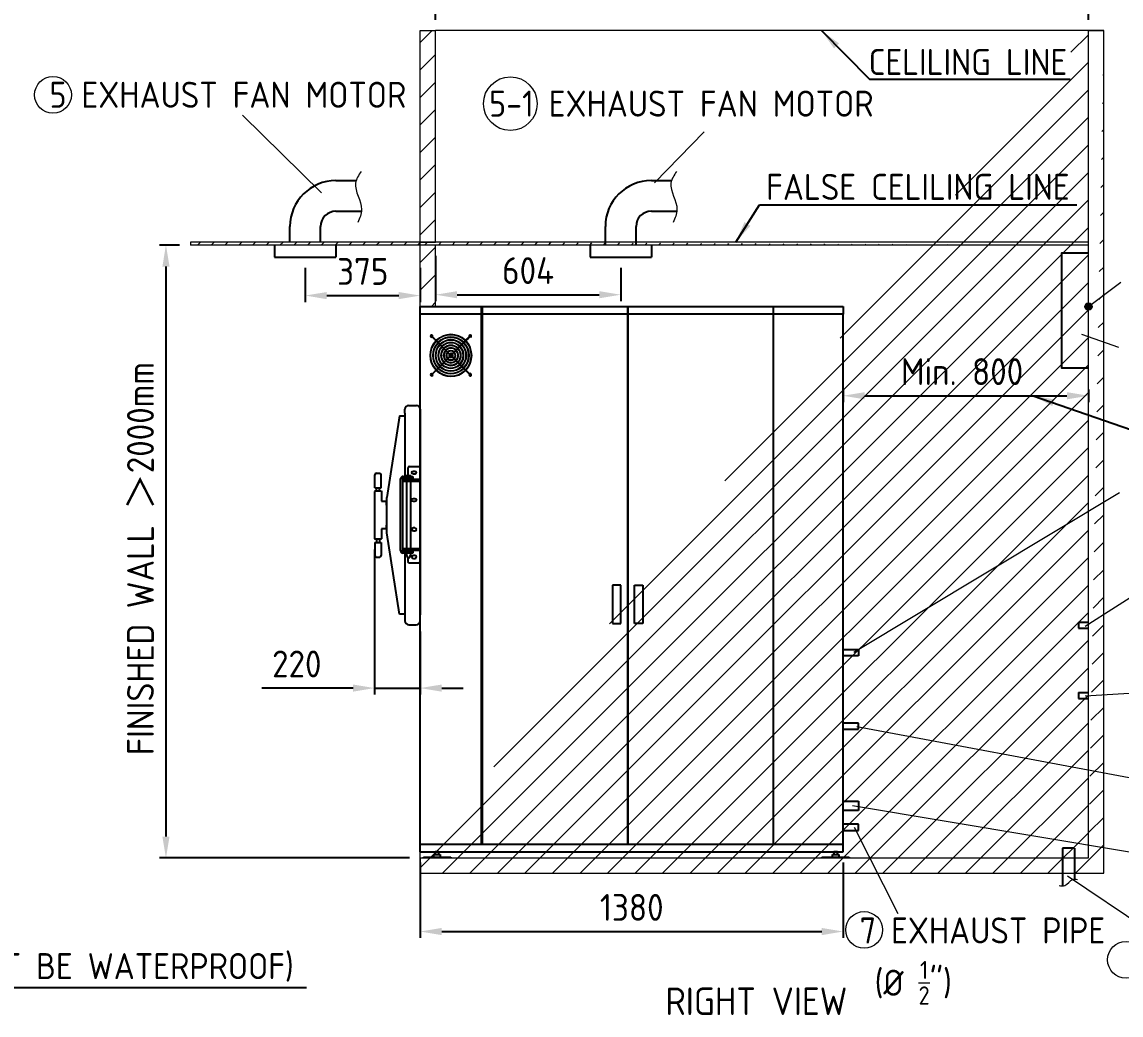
# Model space of a CAD drawing. Header units: millimetres. Extents: x -180913 to 13185, y -18310 to 9270.
# Drawn here: x 7663 to 11249, y 2224 to 5465 of the extents above; entities that cross this region are included whole.
import ezdxf

# ---------------------------------------------------------------- set-up
doc = ezdxf.new("R2010")
doc.units = ezdxf.units.MM
doc.header["$MEASUREMENT"] = 0
doc.linetypes.add('HIDDEN', pattern=[9.525, 6.35, -3.175])
doc.layers.get('0').update_dxf_attribs({"lineweight": 25})
for name, color, linetype, lineweight in [('D', 3, 'Continuous', 13), ('H', 2, 'HIDDEN', 15), ('S', 4, 'Continuous', 15)]:
    doc.layers.add(name, color=color, linetype=linetype, lineweight=lineweight)
doc.styles.get("Standard").update_dxf_attribs({"font": 'KAIU.TTF'})
doc.styles.add('STU25', font='isocp2.shx')
doc.dimstyles.new('STU25', dxfattribs={"dimscale": 35, "dimtxt": 2.5, "dimasz": 2, "dimexe": 0.6, "dimexo": 1, "dimgap": 1, "dimtad": 1, "dimdsep": 46, "dimtxsty": 'STU25', "dimcen": 2, "dimazin": 2, "dimtfac": 1, "dimtmove": 0, "dimatfit": 3, "dimfxl": 0, "dimtolj": 1, "dimtzin": 0, "dimarcsym": 0})
doc.dimstyles.new('STU25$7', dxfattribs={"dimscale": 35, "dimtxt": 2.5, "dimasz": 2, "dimexe": 1.25, "dimexo": 0.625, "dimgap": 1, "dimtad": 0, "dimdec": 4, "dimdsep": 46, "dimtxsty": 'STU25', "dimcen": 2.5, "dimazin": 2, "dimtfac": 1, "dimtdec": 4, "dimtmove": 0, "dimatfit": 3, "dimfxl": 0, "dimtolj": 1, "dimtzin": 0, "dimarcsym": 0})
pattern_1 = [(45, (240176.084, 22253.02), (-44.90128, 44.90128), [])]

# ---------------------------------------------------------------- blocks, each defined once
blk = doc.blocks.new('*D1')
at = {"layer": 'D', "color": 0, "lineweight": -2}
for p, q in [((9012.7, 4701.7), (9012.7, 4553.8)), ((9616.7, 4662.6), (9616.7, 4553.8)), ((9082.7, 4574.8), (9546.7, 4574.8))]:
    blk.add_line(p, q, dxfattribs=at)
at = {"layer": 'D', "color": 0}
for points in [[(9082.7, 4586.4), (9082.7, 4563.1), (9012.7, 4574.8)], [(9546.7, 4563.1), (9546.7, 4586.4), (9616.7, 4574.8)]]:
    blk.add_solid(points, dxfattribs=at)
at = {"layer": 'Defpoints', "color": 0}
for p in [(9012.7, 4736.7), (9616.7, 4697.6), (9616.7, 4574.8)]:
    blk.add_point(p, dxfattribs=at)
at = {"layer": 'D', "color": 0, "insert": (9314.7, 4653.5), "char_height": 87.5, "attachment_point": 5, "style": 'STU25'}
blk.add_mtext('\\A1;604', dxfattribs=at)
blk = doc.blocks.new('*D5')
at = {"layer": 'D', "color": 0, "lineweight": -2}
for p, q in [((10342.7, 4265.2), (10342.7, 4224.1)), ((10412.7, 4245.1), (11072.7, 4245.1)), ((11142.7, 4265.2), (11142.7, 4224.1))]:
    blk.add_line(p, q, dxfattribs=at)
at = {"layer": 'D', "color": 0}
for points in [[(10412.7, 4256.7), (10412.7, 4233.4), (10342.7, 4245.1)], [(11072.7, 4233.4), (11072.7, 4256.7), (11142.7, 4245.1)]]:
    blk.add_solid(points, dxfattribs=at)
at = {"layer": 'Defpoints', "color": 0}
for p in [(10342.7, 4300.2), (11142.7, 4300.2), (11142.7, 4245.1)]:
    blk.add_point(p, dxfattribs=at)
at = {"layer": 'D', "color": 0, "insert": (10730.5, 4323.8), "char_height": 87.5, "attachment_point": 5, "style": 'STU25'}
blk.add_mtext('\\A1;{\\Fisocp2.shx;Min. 800}', dxfattribs=at)
blk = doc.blocks.new('*D11')
at = {"layer": 'D', "color": 0, "lineweight": -2}
for p, q in [((8962.7, 2721.7), (8962.7, 2475.6)), ((10342.7, 2721.7), (10342.7, 2475.6)), ((9032.7, 2496.6), (10272.7, 2496.6))]:
    blk.add_line(p, q, dxfattribs=at)
at = {"layer": 'D', "color": 0}
for points in [[(9032.7, 2508.3), (9032.7, 2484.9), (8962.7, 2496.6)], [(10272.7, 2484.9), (10272.7, 2508.3), (10342.7, 2496.6)]]:
    blk.add_solid(points, dxfattribs=at)
at = {"layer": 'Defpoints', "color": 0}
for p in [(8962.7, 2756.7), (10342.7, 2756.7), (10342.7, 2496.6)]:
    blk.add_point(p, dxfattribs=at)
at = {"layer": 'D', "color": 0, "insert": (9652.7, 2575.4), "char_height": 87.5, "attachment_point": 5, "style": 'STU25'}
blk.add_mtext('\\A1;1380', dxfattribs=at)
blk = doc.blocks.new('*D12')
at = {"layer": 'D', "color": 0, "lineweight": -2}
for p, q in [((8813.7, 3743.3), (8813.7, 3270.1)), ((8962.7, 3476), (8962.7, 3270.1)), ((8743.7, 3291.1), (8446.1, 3291.1)), ((8813.7, 3291.1), (8962.7, 3291.1)), ((9032.7, 3291.1), (9102.7, 3291.1))]:
    blk.add_line(p, q, dxfattribs=at)
at = {"layer": 'D', "color": 0}
for points in [[(8743.7, 3279.4), (8743.7, 3302.7), (8813.7, 3291.1)], [(9032.7, 3302.7), (9032.7, 3279.4), (8962.7, 3291.1)]]:
    blk.add_solid(points, dxfattribs=at)
at = {"layer": 'Defpoints', "color": 0}
for p in [(8813.7, 3778.3), (8962.7, 3511), (8962.7, 3291.1)]:
    blk.add_point(p, dxfattribs=at)
at = {"layer": 'D', "color": 0, "insert": (8559.9, 3369.8), "char_height": 87.5, "attachment_point": 5, "style": 'STU25'}
blk.add_mtext('\\A1;\\Fisocp2.shx|c1;220', dxfattribs=at)
blk = doc.blocks.new('*D15')
at = {"layer": 'D', "color": 0, "lineweight": -2}
for p, q in [((8587.7, 4662.6), (8587.7, 4551)), ((8962.7, 4662.6), (8962.7, 4551)), ((8657.7, 4572), (8892.7, 4572))]:
    blk.add_line(p, q, dxfattribs=at)
at = {"layer": 'D', "color": 0}
for points in [[(8657.7, 4583.6), (8657.7, 4560.3), (8587.7, 4572)], [(8892.7, 4560.3), (8892.7, 4583.6), (8962.7, 4572)]]:
    blk.add_solid(points, dxfattribs=at)
at = {"layer": 'Defpoints', "color": 0}
for p in [(8587.7, 4697.6), (8962.7, 4697.6), (8962.7, 4572)]:
    blk.add_point(p, dxfattribs=at)
at = {"layer": 'D', "color": 0, "insert": (8775.2, 4650.7), "char_height": 87.5, "attachment_point": 5, "style": 'STU25'}
blk.add_mtext('\\A1;375', dxfattribs=at)
blk = doc.blocks.new('*D22')
at = {"layer": 'D', "color": 0, "lineweight": -2}
for p, q in [((8177.7, 4736.7), (8112, 4736.7)), ((8133, 4666.7), (8133, 2806.7)), ((8927.7, 2736.7), (8112, 2736.7))]:
    blk.add_line(p, q, dxfattribs=at)
at = {"layer": 'D', "color": 0}
for points in [[(8144.7, 4666.7), (8121.4, 4666.7), (8133, 4736.7)], [(8121.4, 2806.7), (8144.7, 2806.7), (8133, 2736.7)]]:
    blk.add_solid(points, dxfattribs=at)
at = {"layer": 'Defpoints', "color": 0}
for p in [(8212.7, 4736.7), (8133, 2736.7), (8962.7, 2736.7)]:
    blk.add_point(p, dxfattribs=at)
at = {"layer": 'D', "color": 0, "insert": (8006.1, 3072.2), "char_height": 87.5, "attachment_point": 1, "rotation": 90, "style": 'STU25'}
blk.add_mtext('\\A1;{\\Fisocp2.shx;FINISHED WALL \\f新細明體|b0|i0|c136|p16;＞\\Fisocp2.shx;2000mm}', dxfattribs=at)
blk = doc.blocks.new('*D23')
at = {"layer": 'D', "color": 0, "lineweight": -2}
for p, q in [((9012.7, 5471.7), (9012.7, 5628.5)), ((9082.7, 5607.5), (11072.7, 5607.5)), ((11142.7, 5471.7), (11142.7, 5628.5))]:
    blk.add_line(p, q, dxfattribs=at)
at = {"layer": 'D', "color": 0}
for points in [[(9082.7, 5619.2), (9082.7, 5595.8), (9012.7, 5607.5)], [(11072.7, 5595.8), (11072.7, 5619.2), (11142.7, 5607.5)]]:
    blk.add_solid(points, dxfattribs=at)
at = {"layer": 'Defpoints', "color": 0}
for p in [(11142.7, 5607.5), (9012.7, 5436.7), (11142.7, 5436.7)]:
    blk.add_point(p, dxfattribs=at)
at = {"layer": 'D', "color": 0, "insert": (10063.6, 5690.6), "char_height": 87.5, "attachment_point": 5, "style": 'STU25'}
blk.add_mtext('\\A1;{\\Fisocp2.shx;2130(STERILIZE SPACE)}', dxfattribs=at)

msp = doc.modelspace()

# ---------------------------------------------------------------- hatches: boundary and pattern name
msp.add_hatch(color=256).paths.add_polyline_path([(11153.476, 4536.731, 1), (11131.955, 4536.731, 1)])
at = {"layer": 'H', "ltscale": 5}
h = msp.add_hatch(dxfattribs=at)
h.set_pattern_fill('ANSI31', color=256, scale=20, style=0)
h.set_pattern_definition(pattern_1)
h.paths.add_polyline_path([(9012.716, 4746.731), (9012.716, 5436.731), (8962.716, 5436.731), (8962.716, 4746.731)])
h = msp.add_hatch(dxfattribs=at)
h.set_pattern_fill('ANSI31', color=256, scale=20, style=0)
h.set_pattern_definition(pattern_1)
h.paths.add_polyline_path([(11142.716, 5436.731), (11192.716, 5436.731)], flags=16)
h.paths.add_polyline_path([(11142.716, 5436.731), (11192.716, 5436.731)], flags=16)
h.paths.add_polyline_path([(11142.716, 5436.731), (11192.716, 5436.731)], flags=0)
h.paths.add_polyline_path([(11142.716, 5436.731), (11192.716, 5436.731)], flags=0)
h.paths.add_polyline_path([(11142.716, 5436.731), (11192.716, 5436.731)], flags=0)
h.paths.add_polyline_path([(11142.716, 5436.731), (11192.716, 5436.731)], flags=0)
h.paths.add_polyline_path([(11142.716, 5436.731), (11192.716, 5436.731)], flags=0)
h.paths.add_polyline_path([(11142.716, 5436.731), (11192.716, 5436.731)], flags=0)
h.paths.add_polyline_path([(11142.716, 5436.731), (11192.716, 5436.731)], flags=0)
h.paths.add_polyline_path([(11142.716, 5436.731), (11192.716, 5436.731)], flags=0)
h.paths.add_polyline_path([(11142.716, 5436.731), (11192.716, 5436.731)], flags=0)
h.paths.add_polyline_path([(11142.716, 5436.731), (11192.716, 5436.731)], flags=0)
h.paths.add_polyline_path([(11142.716, 5436.731), (11192.716, 5436.731)], flags=0)
h.paths.add_polyline_path([(11142.716, 5436.731), (11192.716, 5436.731)], flags=0)
h.paths.add_polyline_path([(11142.716, 5436.731), (11192.716, 5436.731)], flags=0)
h.paths.add_polyline_path([(11142.716, 5436.731), (11192.716, 5436.731)], flags=0)
h.paths.add_polyline_path([(11142.716, 5436.731), (11192.716, 5436.731)], flags=0)
h.paths.add_polyline_path([(11142.716, 5436.731), (11192.716, 5436.731)], flags=0)
h.paths.add_polyline_path([(11142.716, 5436.731), (11192.716, 5436.731)], flags=0)
h.paths.add_polyline_path([(11142.716, 5436.731), (11192.716, 5436.731)], flags=0)
h.paths.add_polyline_path([(11142.716, 5436.731), (11192.716, 5436.731)], flags=0)
edge = h.paths.add_edge_path()
edge.add_line((11192.716, 2686.731), (11192.716, 5436.731))
edge.add_line((11142.716, 2736.731), (11142.716, 5436.731))
edge.add_line((8962.716, 2686.731), (11192.716, 2686.731))
edge.add_line((8962.716, 2736.731), (11142.716, 2736.731))
edge.add_line((8962.716, 2736.731), (8962.716, 2686.731))
at = {"layer": 'H'}
h = msp.add_hatch(dxfattribs=at)
h.set_pattern_fill('ANSI31', color=256, scale=10, style=0)
h.set_pattern_definition([(45, (223339.575, 23352.66), (-22.4506403, 22.4506403), [])])
h.paths.add_polyline_path([(8962.716, 4746.731), (8212.716, 4746.731), (8212.716, 4736.731), (8962.716, 4736.731)])
h = msp.add_hatch(dxfattribs=at)
h.set_pattern_fill('ANSI31', color=256, scale=20, style=0)
h.set_pattern_definition(pattern_1)
h.paths.add_polyline_path([(8962.716, 4536.731), (9012.716, 4536.731), (9012.716, 4736.731), (8962.716, 4736.731)])
h = msp.add_hatch(dxfattribs=at)
h.set_pattern_fill('ANSI31', color=256, scale=10, style=0)
h.set_pattern_definition([(45, (240178.29, 22253.02), (-22.4506403, 22.4506403), [])])
edge = h.paths.add_edge_path()
edge.add_line((8964.923, 4736.731), (8964.923, 4746.731))
edge.add_line((8964.923, 4746.731), (9014.923, 4746.731))
edge.add_line((11144.923, 4746.731), (8964.923, 4746.731))
edge.add_line((11144.923, 4736.731), (8964.923, 4736.731))
edge.add_line((11144.923, 4736.115), (11144.923, 4746.731))

# ---------------------------------------------------------------- linework, layer by layer
for p, q in [((8687.716, 4947.479), (8753.636, 4947.479)), ((9716.716, 4947.479), (9782.636, 4947.479)), ((8687.716, 4847.479), (8771.01, 4847.479)), ((9716.716, 4847.479), (9800.01, 4847.479)), ((8537.716, 4746.731), (8537.716, 4797.479)), ((8637.716, 4746.731), (8637.716, 4797.479)), ((9566.716, 4736.731), (9566.716, 4797.479)), ((9666.716, 4736.731), (9666.716, 4797.479)), ((8487.716, 4736.731), (8487.716, 4697.587)), ((8687.716, 4736.731), (8687.716, 4697.587)), ((9516.716, 4736.731), (9516.716, 4697.587)), ((9716.716, 4736.731), (9716.716, 4697.587)), ((8487.716, 4697.587), (8687.716, 4697.587)), ((9516.716, 4697.587), (9716.716, 4697.587)), ((8962.716, 2756.731), (8962.716, 4536.731)), ((8962.716, 4536.731), (10342.716, 4536.731)), ((9162.716, 2781.731), (9162.716, 4536.731)), ((9638.716, 4536.731), (9638.716, 2781.731)), ((9639.716, 4536.731), (9639.716, 2781.731)), ((10113.716, 4536.731), (10113.716, 2781.731)), ((10114.716, 2781.731), (10114.716, 4536.731)), ((10342.716, 4536.731), (10342.716, 4511.731)), ((10342.716, 4511.731), (8962.716, 4511.731)), ((10342.716, 2756.731), (10342.716, 4511.731)), ((8912.716, 4188.031), (8912.716, 4201.031)), ((8924.716, 4213.031), (8950.716, 4213.031)), ((8962.716, 4201.031), (8962.716, 4160.531)), ((8894.516, 4179.231), (8853.716, 3913.031)), ((8894.516, 4179.231), (8912.716, 4179.231)), ((8912.716, 4188.031), (8912.716, 3981.731)), ((8962.716, 4180.531), (8962.716, 3530.531)), ((8814.669, 3945.046), (8814.669, 3987.253)), ((8819.669, 3992.253), (8830.669, 3992.253)), ((8835.669, 3945.046), (8835.669, 3987.253)), ((8906.716, 3981.731), (8938.716, 3981.731)), ((8916.216, 3981.731), (8916.216, 3983.731)), ((8933.216, 3983.731), (8916.216, 3983.731)), ((8922.716, 4009.039), (8922.716, 3983.731)), ((8927.716, 4014.039), (8957.716, 4014.039)), ((8933.216, 3981.731), (8933.216, 3983.731)), ((8938.716, 3981.731), (8938.716, 3975.731)), ((8962.716, 4009.039), (8962.716, 3704.422)), ((8814.669, 3945.046), (8835.669, 3945.046)), ((8820.419, 3934.281), (8820.419, 3945.046)), ((8829.919, 3934.281), (8829.919, 3945.046)), ((8898.716, 3739.731), (8898.716, 3973.731)), ((8904.716, 3973.731), (8904.716, 3739.731)), ((8938.716, 3975.731), (8906.716, 3975.731)), ((8908.716, 3972.731), (8908.716, 3966.731)), ((8908.716, 3972.731), (8962.716, 3972.731)), ((8908.716, 3966.731), (8962.716, 3966.731)), ((8815.169, 3934.281), (8813.669, 3932.781)), ((8813.669, 3932.781), (8813.669, 3778.281)), ((8815.169, 3934.281), (8835.169, 3934.281)), ((8835.169, 3934.281), (8836.669, 3932.781)), ((8836.669, 3932.781), (8836.669, 3900.531)), ((8853.716, 3798.031), (8853.716, 3913.031)), ((8853.716, 3798.031), (8853.716, 3913.031)), ((8836.669, 3900.531), (8850.169, 3900.531)), ((8851.669, 3899.031), (8850.169, 3900.531)), ((8851.669, 3899.031), (8851.669, 3888.031)), ((8851.669, 3888.031), (8854.132, 3888.031)), ((8836.669, 3810.531), (8836.669, 3778.281)), ((8850.169, 3810.531), (8836.669, 3810.531)), ((8850.169, 3810.531), (8851.669, 3812.031)), ((8854.132, 3823.031), (8851.669, 3823.031)), ((8851.669, 3823.031), (8851.669, 3812.031)), ((8815.169, 3776.781), (8813.669, 3778.281)), ((8814.669, 3766.015), (8835.669, 3766.015)), ((8814.669, 3766.015), (8814.669, 3723.809)), ((8835.169, 3776.781), (8815.169, 3776.781)), ((8820.419, 3776.781), (8820.419, 3766.015)), ((8829.919, 3776.781), (8829.919, 3766.015)), ((8835.169, 3776.781), (8836.669, 3778.281)), ((8835.669, 3766.015), (8835.669, 3723.809)), ((8894.516, 3531.831), (8853.716, 3798.031)), ((8938.716, 3737.731), (8906.716, 3737.731)), ((8938.716, 3731.731), (8906.716, 3731.731)), ((8908.716, 3740.731), (8908.716, 3746.731)), ((8908.716, 3746.731), (8962.716, 3746.731)), ((8908.716, 3740.731), (8962.716, 3740.731)), ((8912.716, 3731.731), (8912.716, 3523.031)), ((8938.716, 3737.731), (8938.716, 3731.731)), ((8819.669, 3718.809), (8830.669, 3718.809)), ((8918.216, 3724.499), (8920.716, 3716.731)), ((8920.716, 3716.731), (8928.716, 3716.731)), ((8922.716, 3716.731), (8922.716, 3704.422)), ((8927.716, 3699.422), (8957.716, 3699.422)), ((8928.716, 3716.731), (8931.216, 3724.499)), ((9589.716, 3626.731), (9589.716, 3501.731)), ((9616.716, 3626.731), (9589.716, 3626.731)), ((9616.716, 3501.731), (9616.716, 3626.731)), ((9661.716, 3501.731), (9661.716, 3626.731)), ((9661.716, 3626.731), (9688.716, 3626.731)), ((9688.716, 3626.731), (9688.716, 3501.731)), ((8962.716, 3511.031), (8962.716, 3550.531)), ((8912.716, 3531.831), (8894.516, 3531.831)), ((8912.716, 3523.031), (8912.716, 3511.031)), ((8925.716, 3498.031), (8949.716, 3498.031)), ((9589.716, 3501.731), (9616.716, 3501.731)), ((9688.716, 3501.731), (9661.716, 3501.731)), ((11110.341, 3506.731), (11110.341, 3486.731)), ((11110.341, 3506.731), (11142.716, 3506.731)), ((11110.341, 3486.731), (11142.716, 3486.731)), ((10342.716, 3396.731), (10342.716, 3416.731)), ((10342.716, 3416.731), (10392.716, 3416.731)), ((10392.716, 3416.731), (10392.716, 3396.731)), ((10392.716, 3396.731), (10342.716, 3396.731)), ((11110.341, 3276.731), (11110.341, 3256.731)), ((11110.341, 3276.731), (11142.716, 3276.731)), ((11110.341, 3256.731), (11142.716, 3256.731)), ((10392.716, 3176.731), (10342.716, 3176.731)), ((10342.716, 3156.731), (10392.716, 3156.731)), ((10392.716, 3156.731), (10392.716, 3176.731)), ((10342.716, 2921.731), (10392.716, 2921.731)), ((10392.716, 2921.731), (10392.716, 2891.731)), ((10392.716, 2891.731), (10342.716, 2891.731)), ((10392.716, 2846.731), (10342.716, 2846.731)), ((10392.716, 2826.731), (10392.716, 2846.731)), ((10342.716, 2826.731), (10392.716, 2826.731)), ((8962.716, 2781.731), (10342.716, 2781.731)), ((11097.716, 2769.106), (11057.716, 2769.106)), ((11057.716, 2769.106), (11057.716, 2645.849)), ((11097.716, 2769.106), (11097.716, 2667.682)), ((8962.716, 2756.731), (10342.716, 2756.731)), ((8973.216, 2739.731), (9062.216, 2739.731)), ((8973.216, 2736.731), (8973.216, 2739.731)), ((9062.216, 2736.731), (8973.216, 2736.731)), ((9007.323, 2739.731), (9007.323, 2747.731)), ((9007.323, 2747.731), (9028.108, 2747.731)), ((9011.716, 2756.731), (9011.716, 2747.731)), ((9023.716, 2756.731), (9011.716, 2756.731)), ((9023.716, 2747.731), (9023.716, 2756.731)), ((9028.108, 2747.731), (9028.108, 2739.731)), ((9062.216, 2739.731), (9062.216, 2736.731)), ((10273.216, 2739.731), (10362.216, 2739.731)), ((10273.216, 2736.731), (10273.216, 2739.731)), ((10362.216, 2736.731), (10273.216, 2736.731)), ((10307.323, 2739.731), (10307.323, 2747.731)), ((10307.323, 2747.731), (10328.108, 2747.731)), ((10311.716, 2756.731), (10311.716, 2747.731)), ((10323.716, 2756.731), (10311.716, 2756.731)), ((10323.716, 2747.731), (10323.716, 2756.731)), ((10328.108, 2747.731), (10328.108, 2739.731)), ((10362.216, 2739.731), (10362.216, 2736.731))]:
    msp.add_line(p, q)
at = {"ltscale": 5}
msp.add_line((9164.716, 4536.731), (9164.716, 2781.731), dxfattribs=at)
at = {"lineweight": 15}
for p, q in [((9002.243, 4435.866), (8999.986, 4436.672)), ((9004.234, 4440.216), (9002.54, 4438.522)), ((9003.766, 4434.538), (9003.602, 4436.929)), ((9006.773, 4433.759), (9003.602, 4436.929)), ((9003.766, 4434.538), (9006.937, 4431.369)), ((9006.937, 4431.369), (9006.773, 4433.759)), ((9007.838, 4430.474), (9011.383, 4426.95)), ((9011.472, 4429.082), (9007.929, 4432.603)), ((9059.245, 4381.315), (9012.376, 4428.184)), ((9012.54, 4425.793), (9059.409, 4378.924)), ((9111.82, 4427.311), (9064.95, 4380.442)), ((9067.258, 4379.797), (9114.127, 4426.666)), ((9116.453, 4431.967), (9112.929, 4428.422)), ((9115.069, 4427.613), (9118.593, 4431.158)), ((9120.564, 4436.084), (9117.395, 4432.913)), ((9119.703, 4432.269), (9117.395, 4432.913)), ((9119.703, 4432.269), (9122.872, 4435.44)), ((9122.872, 4435.44), (9120.564, 4436.084)), ((9123.011, 4439.261), (9121.497, 4437.403)), ((9125.72, 4437.031), (9127.414, 4435.336)), ((9058.132, 4373.26), (9011.262, 4326.391)), ((9013.653, 4326.555), (9060.522, 4373.424)), ((9065.782, 4372.188), (9112.651, 4325.319)), ((9113.296, 4327.627), (9066.427, 4374.496)), ((9005.687, 4320.788), (9002.518, 4317.617)), ((9004.908, 4317.782), (9008.078, 4320.952)), ((9010.367, 4325.49), (9006.844, 4321.945)), ((9008.973, 4321.854), (9012.497, 4325.399)), ((9113.599, 4324.376), (9117.143, 4320.853)), ((9117.952, 4322.993), (9114.407, 4326.516)), ((9118.254, 4319.743), (9121.425, 4316.574)), ((9122.069, 4318.882), (9118.898, 4322.051))]:
    msp.add_line(p, q, dxfattribs=at)
at = {"ltscale": 0.5}
for p, q in [((8918.216, 3975.731), (8918.216, 3972.731)), ((8918.216, 3966.731), (8918.216, 3746.731)), ((8931.216, 3975.731), (8931.216, 3972.731)), ((8931.216, 3966.731), (8931.216, 3746.731)), ((8918.216, 3740.731), (8918.216, 3737.731)), ((8918.216, 3731.731), (8918.216, 3724.499)), ((8931.216, 3740.731), (8931.216, 3737.731)), ((8931.216, 3731.731), (8931.216, 3724.499))]:
    msp.add_line(p, q, dxfattribs=at)
msp.add_lwpolyline([(11142.716, 4710.6), (11055.13, 4710.6), (11055.13, 4336.731), (11142.716, 4336.731)])
at = {"lineweight": 15, "flags": 128}
for points in [[(9007.93, 4432.602), (9007.348, 4433.184), (9006.773, 4433.759)], [(9006.937, 4431.369), (9007.448, 4430.86), (9007.84, 4430.472)], [(9007.838, 4430.474), (9007.645, 4430.751), (9007.488, 4431.148), (9007.391, 4431.605), (9007.369, 4432.051), (9007.426, 4432.419), (9007.553, 4432.653), (9007.729, 4432.718), (9007.929, 4432.603)], [(9011.383, 4426.95), (9011.19, 4427.228), (9011.033, 4427.625), (9010.936, 4428.081), (9010.915, 4428.528), (9010.971, 4428.896), (9011.098, 4429.13), (9011.275, 4429.194), (9011.472, 4429.082)], [(9011.383, 4426.95), (9011.965, 4426.369), (9012.54, 4425.793)], [(9012.376, 4428.184), (9011.865, 4428.693), (9011.473, 4429.081)], [(9012.54, 4425.793), (9012.533, 4425.884), (9012.515, 4426.143), (9012.489, 4426.531), (9012.458, 4426.989), (9012.426, 4427.446), (9012.4, 4427.834), (9012.382, 4428.093), (9012.376, 4428.184), (9012.376, 4428.184)], [(9112.93, 4428.422), (9112.383, 4427.874), (9111.82, 4427.311)], [(9114.127, 4426.666), (9114.04, 4426.691), (9113.789, 4426.761), (9113.415, 4426.865), (9112.974, 4426.989), (9112.532, 4427.112), (9112.158, 4427.217), (9111.908, 4427.287), (9111.82, 4427.311), (9111.82, 4427.311)], [(9115.069, 4427.613), (9115.184, 4427.84), (9115.118, 4428.095), (9114.883, 4428.338), (9114.512, 4428.532), (9114.064, 4428.648), (9113.606, 4428.667), (9113.208, 4428.588), (9112.93, 4428.422), (9112.921, 4428.413)], [(9114.127, 4426.666), (9114.648, 4427.189), (9115.07, 4427.614)], [(9117.395, 4432.913), (9116.874, 4432.391), (9116.452, 4431.966)], [(9118.593, 4431.158), (9118.707, 4431.385), (9118.642, 4431.64), (9118.406, 4431.883), (9118.036, 4432.077), (9117.588, 4432.193), (9117.129, 4432.212), (9116.731, 4432.133), (9116.454, 4431.967), (9116.453, 4431.967)], [(9118.593, 4431.158), (9119.14, 4431.706), (9119.703, 4432.269)], [(9059.409, 4378.924), (9059.403, 4379.015), (9059.385, 4379.274), (9059.358, 4379.662), (9059.327, 4380.119), (9059.296, 4380.577), (9059.269, 4380.965), (9059.251, 4381.224), (9059.245, 4381.315), (9059.245, 4381.315)], [(9067.258, 4379.797), (9067.17, 4379.822), (9066.92, 4379.891), (9066.546, 4379.996), (9066.104, 4380.119), (9065.663, 4380.243), (9065.288, 4380.347), (9065.038, 4380.417), (9064.95, 4380.442), (9064.95, 4380.442)], [(9058.132, 4373.26), (9058.223, 4373.266), (9058.482, 4373.284), (9058.869, 4373.311), (9059.327, 4373.342), (9059.784, 4373.373), (9060.172, 4373.4), (9060.431, 4373.418), (9060.522, 4373.424), (9060.522, 4373.424)], [(9066.427, 4374.496), (9066.402, 4374.408), (9066.332, 4374.158), (9066.228, 4373.784), (9066.104, 4373.342), (9065.981, 4372.9), (9065.876, 4372.526), (9065.806, 4372.276), (9065.782, 4372.188), (9065.782, 4372.188)], [(9002.518, 4317.617), (9002.609, 4317.623), (9002.868, 4317.641), (9003.256, 4317.668), (9003.713, 4317.699), (9004.17, 4317.731), (9004.558, 4317.758), (9004.817, 4317.775), (9004.908, 4317.782), (9004.908, 4317.782)], [(9002.775, 4314.001), (9002.805, 4314.087), (9002.892, 4314.332), (9003.023, 4314.698), (9003.177, 4315.13), (9003.331, 4315.561), (9003.462, 4315.928), (9003.549, 4316.172), (9003.58, 4316.258), (9003.58, 4316.258)], [(9006.844, 4321.945), (9006.262, 4321.363), (9005.687, 4320.788)], [(9005.687, 4320.788), (9005.778, 4320.794), (9006.037, 4320.812), (9006.425, 4320.839), (9006.882, 4320.87), (9007.34, 4320.902), (9007.727, 4320.928), (9007.987, 4320.946), (9008.078, 4320.952), (9008.078, 4320.952)], [(9006.844, 4321.945), (9006.729, 4321.745), (9006.793, 4321.568), (9007.027, 4321.441), (9007.395, 4321.385), (9007.841, 4321.406), (9008.298, 4321.503), (9008.695, 4321.66), (9008.972, 4321.853), (9008.973, 4321.854)], [(9008.078, 4320.952), (9008.586, 4321.463), (9008.975, 4321.855)], [(9010.367, 4325.49), (9010.252, 4325.29), (9010.316, 4325.113), (9010.55, 4324.987), (9010.919, 4324.93), (9011.365, 4324.951), (9011.821, 4325.048), (9012.219, 4325.205), (9012.496, 4325.398), (9012.512, 4325.415)], [(9011.262, 4326.391), (9010.754, 4325.88), (9010.365, 4325.488)], [(9011.262, 4326.391), (9011.353, 4326.397), (9011.612, 4326.415), (9012, 4326.441), (9012.458, 4326.473), (9012.915, 4326.504), (9013.303, 4326.531), (9013.562, 4326.548), (9013.653, 4326.555)], [(9012.496, 4325.398), (9013.077, 4325.98), (9013.653, 4326.555)], [(9113.296, 4327.627), (9113.271, 4327.539), (9113.202, 4327.289), (9113.097, 4326.914), (9112.974, 4326.473), (9112.85, 4326.031), (9112.746, 4325.657), (9112.676, 4325.407), (9112.651, 4325.319), (9112.651, 4325.319)], [(9112.651, 4325.319), (9113.174, 4324.798), (9113.599, 4324.376)], [(9114.407, 4326.516), (9113.859, 4327.063), (9113.296, 4327.627)], [(9114.407, 4326.516), (9114.573, 4326.239), (9114.652, 4325.84), (9114.632, 4325.382), (9114.517, 4324.934), (9114.323, 4324.564), (9114.08, 4324.328), (9113.825, 4324.262), (9113.599, 4324.376)], [(9117.952, 4322.993), (9118.118, 4322.715), (9118.197, 4322.317), (9118.177, 4321.859), (9118.062, 4321.41), (9117.868, 4321.04), (9117.625, 4320.804), (9117.37, 4320.739), (9117.143, 4320.853)], [(9117.143, 4320.854), (9117.691, 4320.307), (9118.254, 4319.743)], [(9118.898, 4322.051), (9118.376, 4322.572), (9117.951, 4322.994)], [(9118.898, 4322.051), (9118.874, 4321.964), (9118.804, 4321.713), (9118.699, 4321.339), (9118.576, 4320.897), (9118.453, 4320.456), (9118.348, 4320.081), (9118.279, 4319.831), (9118.254, 4319.743), (9118.254, 4319.743)], [(9122.069, 4318.882), (9122.045, 4318.794), (9121.975, 4318.544), (9121.87, 4318.17), (9121.747, 4317.728), (9121.624, 4317.286), (9121.519, 4316.912), (9121.449, 4316.662), (9121.425, 4316.574), (9121.425, 4316.574)], [(9123.388, 4317.949), (9123.459, 4317.892), (9123.66, 4317.728), (9123.961, 4317.482), (9124.317, 4317.192), (9124.672, 4316.903), (9124.973, 4316.657), (9125.175, 4316.493), (9125.245, 4316.436), (9125.245, 4316.436)]]:
    msp.add_lwpolyline(points, dxfattribs=at)
for points in [[(8940.216, 3999.477), (8945.216, 3999.477, -1), (8945.216, 3989.477), (8940.216, 3989.477, -1)], [(8940.216, 3909.669), (8945.216, 3909.669, -1), (8945.216, 3899.669), (8940.216, 3899.669, -1)], [(8940.216, 3803.793), (8945.216, 3803.793, 1), (8945.216, 3813.793), (8940.216, 3813.793, 1)], [(8940.216, 3713.984), (8945.216, 3713.984, 1), (8945.216, 3723.984), (8940.216, 3723.984, 1)]]:
    msp.add_lwpolyline(points, format="xyb", close=True)
msp.add_circle((11142.716, 4536.731), 10.761)
for centre, radius, start, end in [((8687.716, 4797.479), 150, 90, 180), ((9716.716, 4797.479), 150, 90, 180), ((8687.716, 4797.479), 50, 90, 180), ((9716.716, 4797.479), 50, 90, 180), ((8924.716, 4201.031), 12, 90, 180), ((8950.716, 4201.031), 12, 0, 90), ((8819.669, 3987.253), 5, 90, 180), ((8830.669, 3987.253), 5, 0, 90), ((8906.716, 3973.731), 8, 90, 180), ((8927.716, 4009.039), 5, 90, 180), ((8957.716, 4009.039), 5, 0, 90), ((8906.716, 3973.731), 2, 90, 180), ((8906.716, 3739.731), 8, 180, 270), ((8906.716, 3739.731), 2, 180, 270), ((8819.669, 3723.809), 5, 180, 270), ((8830.669, 3723.809), 5, 270, 0), ((8927.716, 3704.422), 5, 180, 270), ((8957.716, 3704.422), 5, 270, 0), ((8925.716, 3511.031), 13, 180, 270), ((8949.716, 3511.031), 13, 270, 0)]:
    msp.add_arc(centre, radius, start, end)
at = {"lineweight": 15}
for centre, radius, start, end in [((9062.716, 4376.731), 68.89, 135.654791, 224.345209), ((8999.801, 4439.615), 4.474, 7.72641, 303.082389), ((9062.716, 4376.731), 66.493, 135.678388, 224.321612), ((8999.801, 4439.615), 2.949, 338.24494, 273.60092), ((9001.99, 4434.039), 3.309, 60.852095, 127.273917), ((9001.99, 4434.039), 1.845, 15.70752, 82.129342), ((9062.716, 4376.731), 60.204, 135.749268, 224.250732), ((9062.716, 4376.731), 57.807, 135.780328, 224.219672), ((9062.716, 4376.731), 51.517, 135.875607, 224.124393), ((9062.716, 4376.731), 49.121, 135.918323, 224.081677), ((9062.716, 4376.731), 68.89, 45.868251, 134.345209), ((9062.716, 4376.731), 66.493, 45.899542, 134.321612), ((9062.716, 4376.731), 60.204, 45.993533, 134.250732), ((9062.716, 4376.731), 57.807, 46.03472, 134.219672), ((9062.716, 4376.731), 51.517, 46.161068, 134.124393), ((9062.716, 4376.731), 49.121, 46.217714, 134.081677), ((9062.716, 4376.731), 42.532, 46.406409, 133.939386), ((9062.716, 4376.731), 40.136, 46.490393, 133.876058), ((9062.716, 4376.731), 49.121, 316.217714, 43.782286), ((9062.716, 4376.731), 51.517, 316.161068, 43.838932), ((9062.716, 4376.731), 57.807, 316.03472, 43.96528), ((9062.716, 4376.731), 60.204, 315.993533, 44.006467), ((9062.716, 4376.731), 66.493, 315.899542, 44.100458), ((9062.716, 4376.731), 68.89, 315.868251, 44.131749), ((9120.023, 4437.456), 1.475, 291.515654, 357.937475), ((9125.599, 4439.645), 4.675, 292.835809, 208.66013), ((9120.023, 4437.456), 3.49, 324.712579, 31.134401), ((9125.599, 4439.645), 2.617, 272.629844, 188.454165), ((9062.716, 4376.731), 42.532, 136.060614, 223.939386), ((9062.716, 4376.731), 40.136, 136.123942, 223.876058), ((9062.716, 4376.731), 33.546, 136.344753, 223.655247), ((9062.716, 4376.731), 31.15, 136.448217, 223.551783), ((9062.716, 4376.731), 24.86, 136.814744, 223.185256), ((9062.716, 4376.731), 33.546, 46.783235, 133.655247), ((9062.716, 4376.731), 22.464, 137.008392, 222.991608), ((9062.716, 4376.731), 31.15, 46.920457, 133.551783), ((9062.716, 4376.731), 24.86, 47.406612, 133.185256), ((9062.716, 4376.731), 16.174, 137.789965, 222.210035), ((9062.716, 4376.731), 22.464, 47.663494, 132.991608), ((9062.716, 4376.731), 13.778, 138.275666, 221.724334), ((9062.716, 4376.731), 16.174, 48.700537, 132.210035), ((9062.716, 4376.731), 13.778, 49.345253, 131.724334), ((9062.716, 4376.731), 7.188, 141.287552, 218.712448), ((9062.716, 4376.731), 4.792, 144.455268, 215.698151), ((9055.938, 4376.731), 4.106, 302.292794, 32.292794), ((9062.716, 4376.731), 7.188, 53.349946, 128.712448), ((9055.938, 4376.731), 5.652, 324.194093, 54.194093), ((9062.716, 4376.731), 4.792, 57.581499, 125.79621), ((9069.493, 4376.731), 5.866, 140.752485, 230.752485), ((9069.493, 4376.731), 3.794, 126.085891, 216.085891), ((9062.716, 4376.731), 4.792, 327.581499, 31.743515), ((9062.716, 4376.731), 7.188, 323.349946, 36.650054), ((9062.716, 4376.731), 13.778, 319.345253, 40.654747), ((9062.716, 4376.731), 16.174, 318.700537, 41.299463), ((9062.716, 4376.731), 22.464, 317.663494, 42.336506), ((9062.716, 4376.731), 24.86, 317.406612, 42.593388), ((9062.716, 4376.731), 31.15, 316.920457, 43.079543), ((9062.716, 4376.731), 33.546, 316.783235, 43.216765), ((9062.716, 4376.731), 40.136, 316.490393, 43.509607), ((9062.716, 4376.731), 42.532, 316.406409, 43.593591), ((9062.716, 4376.731), 51.517, 225.875607, 313.838932), ((9062.716, 4376.731), 49.121, 225.918323, 313.782286), ((9062.716, 4376.731), 42.532, 226.060614, 313.593591), ((9062.716, 4376.731), 40.136, 226.123942, 313.509607), ((9062.716, 4376.731), 33.546, 226.344753, 313.216765), ((9062.716, 4376.731), 31.15, 226.448217, 313.079543), ((9062.716, 4376.731), 24.86, 226.814744, 312.593388), ((9062.716, 4376.731), 22.464, 227.008392, 312.336506), ((9062.716, 4376.731), 16.174, 227.789965, 311.299463), ((9062.716, 4376.731), 13.778, 228.275666, 310.654747), ((9062.716, 4376.731), 7.188, 231.287552, 306.650054), ((9062.716, 4376.731), 4.792, 234.455268, 303.070891), ((8999.832, 4313.816), 4.474, 104.562758, 33.082389), ((8999.832, 4313.816), 2.949, 75.081289, 3.60092), ((8240.896, 3351.321), 1228.425, 51.798385, 51.910146), ((9005.408, 4316.005), 3.309, 150.852095, 217.273916), ((9005.408, 4316.005), 1.845, 105.707521, 172.129343), ((9062.716, 4376.731), 68.89, 225.654791, 314.131749), ((9062.716, 4376.731), 66.493, 225.678388, 314.100458), ((9062.716, 4376.731), 60.204, 225.749268, 314.006467), ((9062.716, 4376.731), 57.807, 225.780328, 313.96528), ((9125.63, 4313.847), 4.675, 176.078517, 118.66013), ((9711.7, 2524.542), 1884.602, 108.194605, 108.267453), ((9123.441, 4319.423), 3.49, 234.712579, 301.1344), ((9123.441, 4319.423), 1.475, 201.515654, 267.937476), ((9125.63, 4313.847), 2.617, 155.872552, 98.454165)]:
    msp.add_arc(centre, radius, start, end, dxfattribs=at)
at = {"layer": 'D'}
for p, q in [((8640.427, 4906.896), (8382.591, 5160.84)), ((9727.066, 4939.527), (9888.842, 5106.577)), ((11142.716, 4536.731), (11248.055, 4615.943)), ((11120.283, 4446.412), (11241.01, 4403.091)), ((10376.855, 3408.315), (11244.362, 3929.441)), ((11131.979, 3492.804), (11344.261, 3629.213)), ((11131.979, 3265.589), (11340.77, 3278.566)), ((10386.661, 3166.242), (11293.235, 2995.514)), ((10373.278, 2907.989), (11276.652, 2756.48)), ((10378.199, 2837.114), (10520.895, 2554.999)), ((11074.185, 2677.901), (11400.586, 2458.464))]:
    msp.add_line(p, q, dxfattribs=at)
for centre, radius in [((7764.487, 5227.056), 60), ((9256.615, 5198.227), 87.5), ((10410.831, 2501.81), 60), ((11265.257, 2404.297), 60)]:
    msp.add_circle(centre, radius, dxfattribs=at)
for points in [[(8769.95, 4977.056), (8751.688, 4939.151), (8771.355, 4852.813), (8758.712, 4810.697)], [(9798.95, 4977.056), (9780.688, 4939.151), (9800.355, 4852.813), (9787.712, 4810.697)], [(11047.052, 2646.989), (11065.381, 2646.989), (11091.786, 2666.858), (11107.009, 2666.858)]]:
    msp.add_spline(points, degree=3, dxfattribs=at)
at = {"layer": 'S'}
for p, q in [((8962.716, 2686.731), (8962.716, 5436.731)), ((8962.716, 5436.731), (9012.716, 5436.731)), ((8962.716, 5436.731), (9012.716, 5436.731)), ((11142.716, 5436.731), (9012.716, 5436.731)), ((9012.716, 4746.731), (9012.716, 5436.731)), ((11142.716, 2736.731), (11142.716, 5436.731)), ((11192.716, 5436.731), (11142.716, 5436.731)), ((11142.716, 5436.731), (11192.716, 5436.731)), ((11192.716, 2686.731), (11192.716, 5436.731)), ((11142.716, 4746.731), (8212.716, 4746.731)), ((8212.716, 4746.731), (8212.716, 4736.731)), ((11142.716, 4736.731), (8212.716, 4736.731)), ((8962.716, 4746.731), (9012.716, 4746.731)), ((8962.716, 4736.731), (8962.716, 4746.731)), ((9012.716, 4536.731), (9012.716, 4736.731)), ((11142.716, 4736.115), (11142.716, 4746.731)), ((8962.716, 4536.731), (9012.716, 4536.731)), ((8962.716, 2736.731), (11142.716, 2736.731)), ((8962.716, 2736.731), (8962.716, 2686.731)), ((8962.716, 2686.731), (11192.716, 2686.731))]:
    msp.add_line(p, q, dxfattribs=at)

# ---------------------------------------------------------------- texts
at = {"layer": 'D', "color": 11, "attachment_point": 1}
for s, insert, char_height in [('{\\Fisocp.shx;\\C3;CELILING LINE}', (10425.563, 5376.833), 85), ('{\\Fisocp2.shx;\\C3;5 EXHAUST FAN MOTOR}', (7753.019, 5269.805), 85), ('{\\Fisocp2.shx;\\C3;5-1 EXHAUST FAN MOTOR}', (9187.329, 5240.836), 85), ('{\\Fisocp2.shx;\\C3;FALSE CELILING LINE}', (10091.131, 4969.225), 85), ('{\\Fisocp2.shx;\\C3;FLOOR (MUST BE WATERPROOF)}', (7018.441, 2426.22), 85), ('{\\Fisocp2.shx;RIGHT VIEW}', (9762.416, 2314.151), 90)]:
    msp.add_mtext(s, dxfattribs=dict(at, insert=insert, char_height=char_height))
at = {"layer": 'D', "color": 11, "insert": (10396.521, 2542.589), "char_height": 85, "attachment_point": 1, "style": 'STU25'}
msp.add_mtext('\\A1;{\\C3;7 EXHAUST PIPE\\P (%%c \\H0.7x;\\S1/2;\\H1.429x;")}', dxfattribs=at)

# ---------------------------------------------------------------- dimensions: what is measured, and where the dimension line sits
at = {"layer": 'D'}
for base, p1, p2, text, picture, middle in [((11142.716, 5607.504), (9012.716, 5436.731), (11142.716, 5436.731), '{\\Fisocp2.shx;<>(STERILIZE SPACE)}', '*D23', (10063.641, 5607.504)), ((11142.716, 4245.071), (10342.716, 4300.196), (11142.716, 4300.196), '{\\Fisocp2.shx;Min. <>}', '*D5', (10730.516, 4245.071))]:
    dim = msp.add_linear_dim(base=base, p1=p1, p2=p2, text=text, dimstyle='STU25', dxfattribs=at)
    dim.commit()
    dim.dimension.update_dxf_attribs({"geometry": picture, "text_midpoint": middle, "dimtype": 160})
dim = msp.add_linear_dim(base=(8133.049, 2736.731), p1=(8212.716, 4736.731), p2=(8962.716, 2736.731), angle=90, text='{\\Fisocp2.shx;FINISHED WALL \\f新細明體|b0|i0|c136|p16;＞\\Fisocp2.shx;<>mm}', dimstyle='STU25', dxfattribs=at)
dim.commit()
dim.dimension.update_dxf_attribs({"geometry": '*D22', "text_midpoint": (8052.073, 3736.731)})
for base, p1, p2, picture, middle in [((9616.716, 4574.775), (9012.716, 4736.731), (9616.716, 4697.587), '*D1', (9314.716, 4653.525)), ((8962.716, 4571.958), (8587.716, 4697.587), (8962.716, 4697.587), '*D15', (8775.216, 4650.708))]:
    dim = msp.add_linear_dim(base=base, p1=p1, p2=p2, dimstyle='STU25', dxfattribs=at)
    dim.commit()
    dim.dimension.update_dxf_attribs({"geometry": picture, "text_midpoint": middle})
dim = msp.add_linear_dim(base=(8962.716, 3291.079), p1=(8813.669, 3778.281), p2=(8962.716, 3511.031), text='\\Fisocp2.shx|c1;220', dimstyle='STU25', override={"dimtxsty": 'STU25'}, dxfattribs=at)
dim.commit()
dim.dimension.update_dxf_attribs({"geometry": '*D12', "text_midpoint": (8559.884, 3291.079), "dimtype": 160})
dim = msp.add_linear_dim(base=(10342.716, 2496.602), p1=(8962.716, 2756.731), p2=(10342.716, 2756.731), dimstyle='STU25', dxfattribs=at)
dim.commit()
dim.dimension.update_dxf_attribs({"geometry": '*D11', "text_midpoint": (9652.716, 2496.602), "dimtype": 160})

# ---------------------------------------------------------------- leaders
for points in [[(10271.628, 5436.731), (10428.093, 5277.719), (11083.145, 5277.719)], [(9992.343, 4746.731), (10070.02, 4867.588), (11104.299, 4867.588)], [(10962.357, 4245.071), (11311.775, 4124.29), (12575.441, 4124.29)], [(6707.471, 2736.731), (6993.09, 2313.942), (8591.133, 2313.942)]]:
    msp.add_leader(points, dimstyle='STU25$7', override={"dimgap": 1, "dimtad": 0}, dxfattribs=at)

doc.saveas('drawing.dxf')
